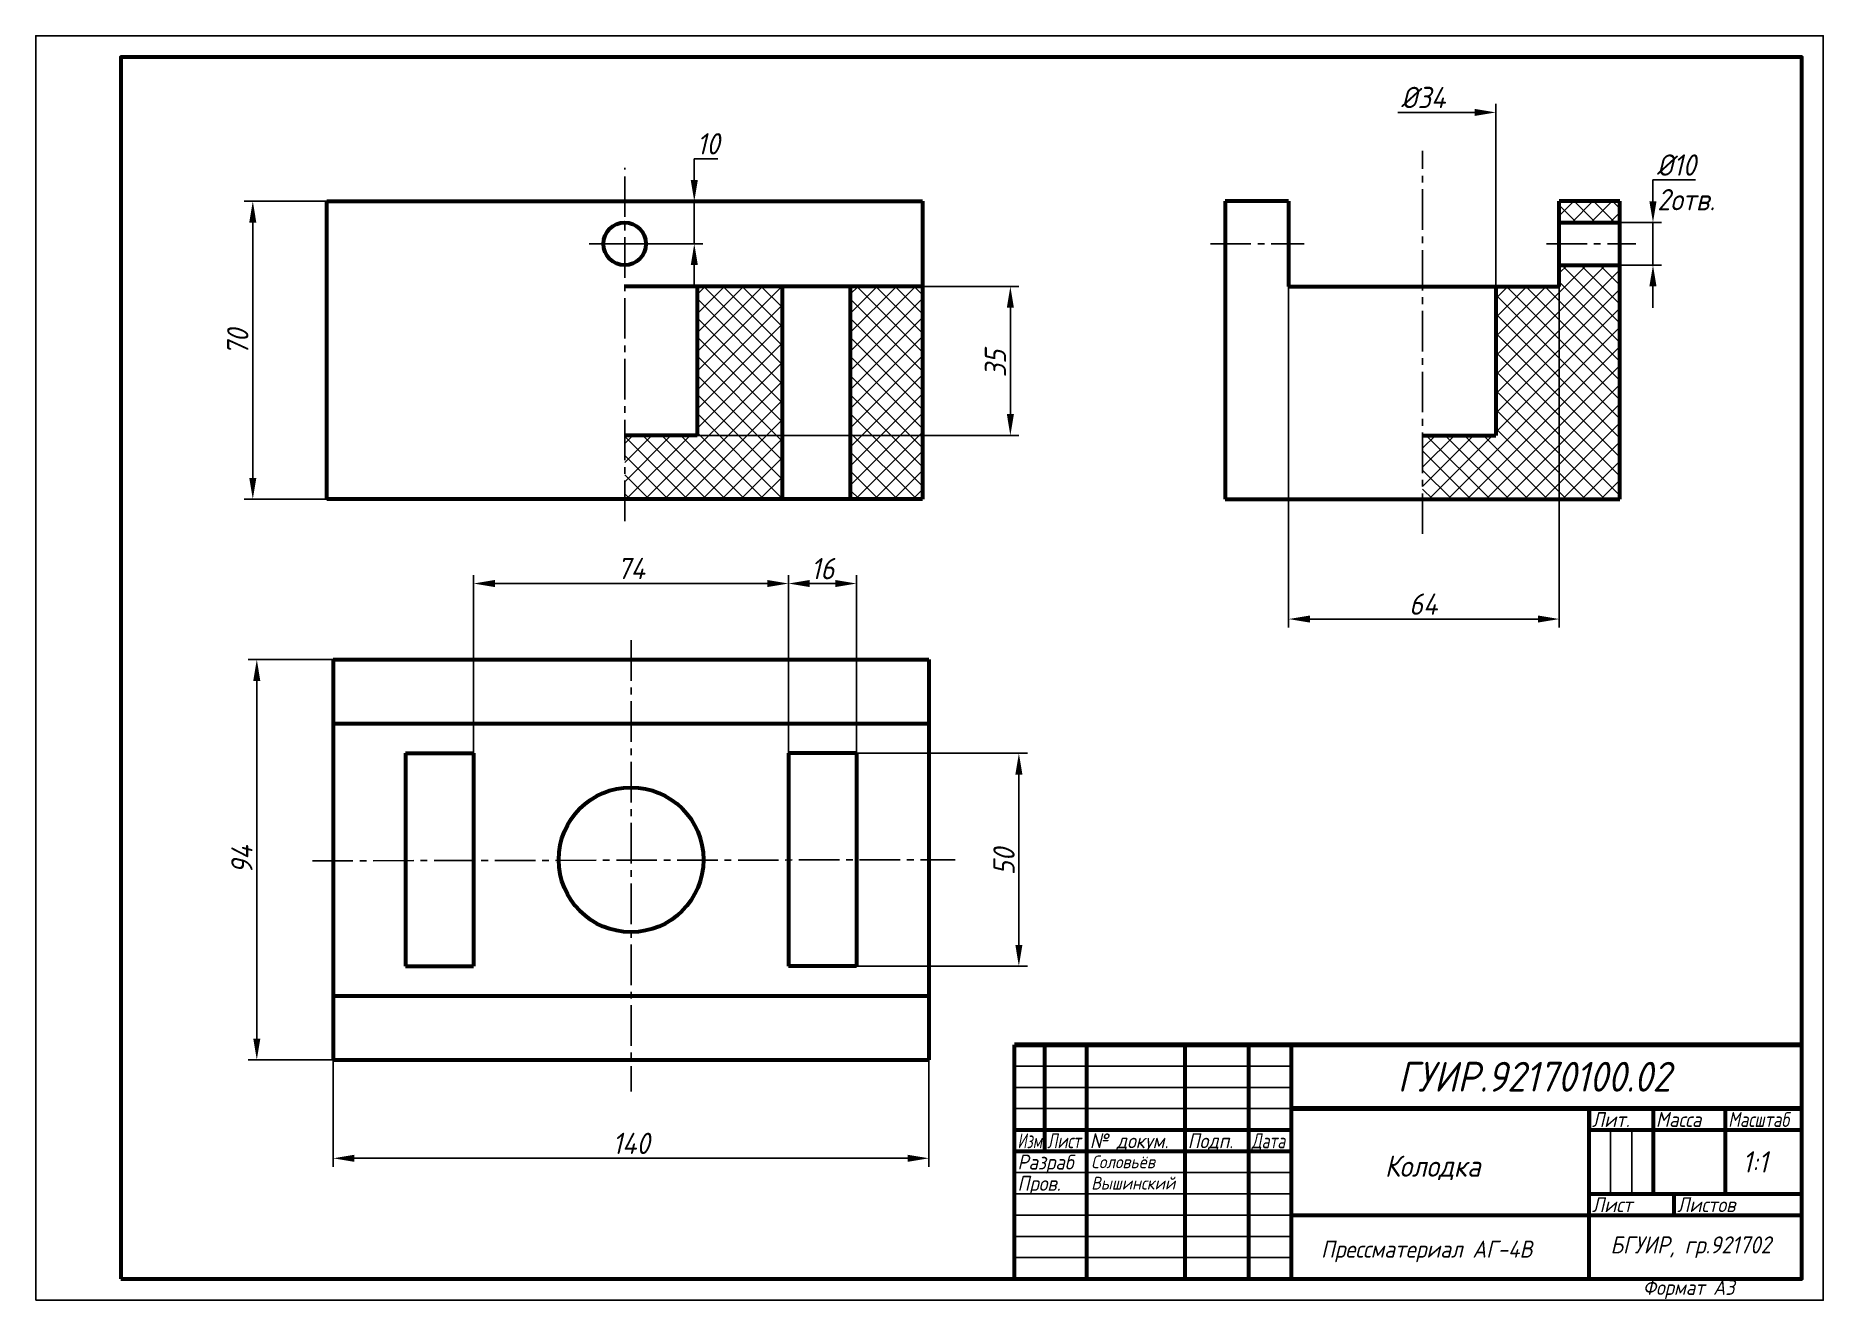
# Model space of a CAD drawing. Header units: millimetres. Extents: x 0 to 420, y 0 to 297.
import ezdxf

# ---------------------------------------------------------------- set-up
doc = ezdxf.new("R2010")
doc.units = ezdxf.units.MM
doc.header["$LTSCALE"] = 0.5
doc.linetypes.add('ACAD_ISO02W100', pattern=[15, 12, -3])
doc.linetypes.add('осевая2', pattern=[28.575, 19.05, -3.175, 3.175, -3.175])
doc.layers.get('0').update_dxf_attribs({"lineweight": 60})
doc.layers.get('Defpoints').update_dxf_attribs({"color": 1, "true_color": 0xff0000})
doc.layers.add('1-оси', color=3, linetype='осевая2')
doc.layers.add('4-текст', color=1, linetype='Continuous')
doc.layers.add('2-штриховка', color=7, linetype='Continuous', true_color=0x00c7c7)
doc.layers.add('3-размеры', color=1, linetype='Continuous', true_color=0xff0000)
doc.styles.get("Standard").update_dxf_attribs({"font": 'isocpeui.ttf', "width": 0.9})
doc.dimstyles.new('Standart', dxfattribs={"dimtxt": 5, "dimasz": 5, "dimexe": 2, "dimexo": 0, "dimgap": 1, "dimtad": 1, "dimtoh": 1, "dimdec": 0, "dimtxsty": 'Standard', "dimcen": 2.5, "dimadec": 0, "dimazin": 0, "dimtfac": 1, "dimtdec": 0, "dimtmove": 0, "dimatfit": 3, "dimldrblk": 'DOTSMALL', "dimfxl": 1, "dimarcsym": 0})

# ---------------------------------------------------------------- blocks, each defined once
blk = doc.blocks.new('*D4')
at = {"layer": '3-размеры', "color": 0, "lineweight": -2, "transparency": 16777216}
for p, q in [((68.38, 258.13), (49, 258.13)), ((51, 253.13), (51, 193.13)), ((68.38, 188.13), (49, 188.13))]:
    blk.add_line(p, q, dxfattribs=at)
at = {"layer": '3-размеры', "color": 0, "transparency": 16777216}
for points in [[(50.17, 253.13), (51.83, 253.13), (51, 258.13)], [(50.17, 193.13), (51.83, 193.13), (51, 188.13)]]:
    blk.add_solid(points, dxfattribs=at)
at = {"layer": 'Defpoints', "color": 0, "transparency": 16777216}
for p in [(68.38, 258.13), (51, 188.13), (68.38, 188.13)]:
    blk.add_point(p, dxfattribs=at)
at = {"layer": '3-размеры', "color": 0, "transparency": 16777216, "insert": (47.47, 225), "char_height": 5, "attachment_point": 5, "rotation": 90}
blk.add_mtext('70', dxfattribs=at)
blk = doc.blocks.new('_DotSmall')
at = {"color": 0, "linetype": 'ByBlock', "const_width": 0.5}
blk.add_lwpolyline([(-0.0625, 0, 1), (0.0625, 0, 1)], format="xyb", close=True, dxfattribs=at)
blk = doc.blocks.new('*D6')
at = {"layer": '3-размеры', "color": 0, "lineweight": -2, "transparency": 16777216}
for p, q in [((155.38, 238.13), (231, 238.13)), ((229, 233.13), (229, 208.13)), ((155.38, 203.13), (231, 203.13))]:
    blk.add_line(p, q, dxfattribs=at)
at = {"layer": '3-размеры', "color": 0, "transparency": 16777216}
for points in [[(228.17, 233.13), (229.83, 233.13), (229, 238.13)], [(228.17, 208.13), (229.83, 208.13), (229, 203.13)]]:
    blk.add_solid(points, dxfattribs=at)
at = {"layer": 'Defpoints', "color": 0, "transparency": 16777216}
for p in [(155.38, 238.13), (155.38, 203.13), (229, 203.13)]:
    blk.add_point(p, dxfattribs=at)
at = {"layer": '3-размеры', "color": 0, "transparency": 16777216, "insert": (225.5, 220), "char_height": 5, "attachment_point": 5, "rotation": 90}
blk.add_mtext('35', dxfattribs=at)
blk = doc.blocks.new('*D7')
at = {"layer": '3-размеры', "color": 0, "lineweight": -2, "transparency": 16777216}
for p, q in [((102.87, 128.47), (102.87, 170.34)), ((107.87, 168.34), (171.87, 168.34)), ((176.87, 128.47), (176.87, 170.34))]:
    blk.add_line(p, q, dxfattribs=at)
at = {"layer": '3-размеры', "color": 0, "transparency": 16777216}
for points in [[(107.87, 169.17), (107.87, 167.51), (102.87, 168.34)], [(171.87, 169.17), (171.87, 167.51), (176.87, 168.34)]]:
    blk.add_solid(points, dxfattribs=at)
at = {"layer": 'Defpoints', "color": 0, "transparency": 16777216}
for p in [(176.87, 168.34), (102.87, 128.47), (176.87, 128.47)]:
    blk.add_point(p, dxfattribs=at)
at = {"layer": '3-размеры', "color": 0, "transparency": 16777216, "insert": (139.87, 171.87), "char_height": 5, "attachment_point": 5}
blk.add_mtext('74', dxfattribs=at)
blk = doc.blocks.new('*D8')
at = {"layer": '3-размеры', "color": 0, "lineweight": -2, "transparency": 16777216}
for p, q in [((69.87, 150.47), (49.94, 150.47)), ((51.94, 145.47), (51.94, 61.47)), ((69.87, 56.47), (49.94, 56.47))]:
    blk.add_line(p, q, dxfattribs=at)
at = {"layer": '3-размеры', "color": 0, "transparency": 16777216}
for points in [[(51.1, 145.47), (52.77, 145.47), (51.94, 150.47)], [(51.1, 61.47), (52.77, 61.47), (51.94, 56.47)]]:
    blk.add_solid(points, dxfattribs=at)
at = {"layer": 'Defpoints', "color": 0, "transparency": 16777216}
for p in [(69.87, 150.47), (51.94, 56.47), (69.87, 56.47)]:
    blk.add_point(p, dxfattribs=at)
at = {"layer": '3-размеры', "color": 0, "transparency": 16777216, "insert": (48.44, 103.47), "char_height": 5, "attachment_point": 5, "rotation": 90}
blk.add_mtext('94', dxfattribs=at)
blk = doc.blocks.new('*D10')
at = {"layer": '3-размеры', "color": 0, "lineweight": -2, "transparency": 16777216}
for p, q in [((69.87, 56.47), (69.87, 31.34)), ((209.87, 56.47), (209.87, 31.34)), ((74.87, 33.34), (204.87, 33.34))]:
    blk.add_line(p, q, dxfattribs=at)
at = {"layer": '3-размеры', "color": 0, "transparency": 16777216}
for points in [[(74.87, 34.17), (74.87, 32.51), (69.87, 33.34)], [(204.87, 34.17), (204.87, 32.51), (209.87, 33.34)]]:
    blk.add_solid(points, dxfattribs=at)
at = {"layer": 'Defpoints', "color": 0, "transparency": 16777216}
for p in [(69.87, 56.47), (209.87, 56.47), (209.87, 33.34)]:
    blk.add_point(p, dxfattribs=at)
at = {"layer": '3-размеры', "color": 0, "transparency": 16777216, "insert": (139.87, 36.84), "char_height": 5, "attachment_point": 5}
blk.add_mtext('140', dxfattribs=at)
blk = doc.blocks.new('*D13')
at = {"layer": '3-размеры', "color": 0, "lineweight": -2, "transparency": 16777216}
for p, q in [((379.99, 258.13), (379.99, 263.13)), ((379.99, 263.13), (389.95, 263.13)), ((372.22, 253.13), (381.99, 253.13)), ((379.99, 243.13), (379.99, 253.13)), ((372.22, 243.13), (381.99, 243.13)), ((379.99, 238.13), (379.99, 233.13))]:
    blk.add_line(p, q, dxfattribs=at)
at = {"layer": '3-размеры', "color": 0, "transparency": 16777216}
for points in [[(379.15, 258.13), (380.82, 258.13), (379.99, 253.13)], [(379.15, 238.13), (380.82, 238.13), (379.99, 243.13)]]:
    blk.add_solid(points, dxfattribs=at)
at = {"layer": 'Defpoints', "color": 0, "transparency": 16777216}
for p in [(372.22, 253.13), (372.22, 243.13), (379.99, 243.13)]:
    blk.add_point(p, dxfattribs=at)
at = {"layer": '3-размеры', "color": 0, "transparency": 16777216, "insert": (385.47, 266.63), "char_height": 5, "attachment_point": 5}
blk.add_mtext('%%C10', dxfattribs=at)
blk = doc.blocks.new('*D16')
at = {"layer": '3-размеры', "color": 0, "lineweight": -2, "transparency": 16777216}
for p, q in [((154.73, 263.13), (154.73, 268.13)), ((154.73, 268.13), (160.27, 268.13)), ((138.38, 258.13), (156.73, 258.13)), ((154.73, 248.13), (154.73, 258.13)), ((138.38, 248.13), (156.73, 248.13)), ((154.73, 243.13), (154.73, 238.13))]:
    blk.add_line(p, q, dxfattribs=at)
at = {"layer": '3-размеры', "color": 0, "transparency": 16777216}
for points in [[(153.9, 263.13), (155.57, 263.13), (154.73, 258.13)], [(153.9, 243.13), (155.57, 243.13), (154.73, 248.13)]]:
    blk.add_solid(points, dxfattribs=at)
at = {"layer": 'Defpoints', "color": 0, "transparency": 16777216}
for p in [(138.38, 258.13), (138.38, 248.13), (154.73, 248.13)]:
    blk.add_point(p, dxfattribs=at)
at = {"layer": '3-размеры', "color": 0, "transparency": 16777216, "insert": (158, 271.63), "char_height": 5, "attachment_point": 5}
blk.add_mtext('10', dxfattribs=at)
blk = doc.blocks.new('*D18')
at = {"layer": '3-размеры', "color": 0, "lineweight": -2, "transparency": 16777216}
for p, q in [((192.87, 128.47), (233, 128.47)), ((231, 123.47), (231, 83.47)), ((192.87, 78.47), (233, 78.47))]:
    blk.add_line(p, q, dxfattribs=at)
at = {"layer": '3-размеры', "color": 0, "transparency": 16777216}
for points in [[(230.17, 123.47), (231.83, 123.47), (231, 128.47)], [(230.17, 83.47), (231.83, 83.47), (231, 78.47)]]:
    blk.add_solid(points, dxfattribs=at)
at = {"layer": 'Defpoints', "color": 0, "transparency": 16777216}
for p in [(192.87, 128.47), (192.87, 78.47), (231, 78.47)]:
    blk.add_point(p, dxfattribs=at)
at = {"layer": '3-размеры', "color": 0, "transparency": 16777216, "insert": (227.5, 103), "char_height": 5, "attachment_point": 5, "rotation": 90}
blk.add_mtext('50', dxfattribs=at)
blk = doc.blocks.new('*D21')
at = {"layer": '3-размеры', "color": 0, "lineweight": -2, "transparency": 16777216}
for p, q in [((294.39, 238.13), (294.39, 158)), ((357.98, 238.13), (357.98, 158)), ((299.39, 160), (352.98, 160))]:
    blk.add_line(p, q, dxfattribs=at)
at = {"layer": '3-размеры', "color": 0, "transparency": 16777216}
for points in [[(299.39, 160.83), (299.39, 159.17), (294.39, 160)], [(352.98, 160.83), (352.98, 159.17), (357.98, 160)]]:
    blk.add_solid(points, dxfattribs=at)
at = {"layer": 'Defpoints', "color": 0, "transparency": 16777216}
for p in [(294.39, 238.13), (357.98, 238.13), (357.98, 160)]:
    blk.add_point(p, dxfattribs=at)
at = {"layer": '3-размеры', "color": 0, "transparency": 16777216, "insert": (326, 163.5), "char_height": 5, "attachment_point": 5}
blk.add_mtext('64', dxfattribs=at)
blk = doc.blocks.new('*D22')
at = {"layer": '3-размеры', "color": 0, "lineweight": -2, "transparency": 16777216}
for p, q in [((338.08, 279), (320.06, 279)), ((343.08, 238.13), (343.08, 281))]:
    blk.add_line(p, q, dxfattribs=at)
at = {"layer": '3-размеры', "color": 0, "transparency": 16777216}
blk.add_solid([(338.08, 279.83), (338.08, 278.17), (343.08, 279)], dxfattribs=at)
at = {"layer": 'Defpoints', "color": 0, "transparency": 16777216}
for p in [(343.08, 279), (309.08, 238.13), (343.08, 238.13)]:
    blk.add_point(p, dxfattribs=at)
at = {"layer": '3-размеры', "color": 0, "transparency": 16777216, "insert": (326, 282.5), "char_height": 5, "attachment_point": 5}
blk.add_mtext('%%C34', dxfattribs=at)
blk = doc.blocks.new('*D23')
at = {"layer": '3-размеры', "color": 0, "lineweight": -2, "transparency": 16777216}
for p, q in [((176.87, 128.47), (176.87, 170.34)), ((181.87, 168.34), (187.87, 168.34)), ((192.87, 128.47), (192.87, 170.34))]:
    blk.add_line(p, q, dxfattribs=at)
at = {"layer": '3-размеры', "color": 0, "transparency": 16777216}
for points in [[(181.87, 169.17), (181.87, 167.51), (176.87, 168.34)], [(187.87, 169.17), (187.87, 167.51), (192.87, 168.34)]]:
    blk.add_solid(points, dxfattribs=at)
at = {"layer": 'Defpoints', "color": 0, "transparency": 16777216}
for p in [(192.87, 168.34), (176.87, 128.47), (192.87, 128.47)]:
    blk.add_point(p, dxfattribs=at)
at = {"layer": '3-размеры', "color": 0, "transparency": 16777216, "insert": (184.87, 171.84), "char_height": 5, "attachment_point": 5}
blk.add_mtext('16', dxfattribs=at)

msp = doc.modelspace()

# ---------------------------------------------------------------- hatches: boundary and pattern name
at = {"layer": '2-штриховка'}
h = msp.add_hatch(dxfattribs=at)
h.set_pattern_fill('ANSI37', color=256)
h.paths.add_polyline_path([(372.22, 243.13), (357.98, 243.13), (357.98, 238.13), (343.08, 238.13), (343.08, 203.13), (325.86, 203.13), (325.86, 188.13), (372.22, 188.13)])
h.paths.add_polyline_path([(372.22, 258.13), (357.98, 258.13), (357.98, 253.13), (372.22, 253.13)])
h = msp.add_hatch(dxfattribs=at)
h.set_pattern_fill('ANSI37', color=256)
h.paths.add_polyline_path([(175.38, 238.13), (155.38, 238.13), (155.38, 203.13), (138.38, 203.13), (138.38, 188.13), (175.38, 188.13)])
h.paths.add_polyline_path([(208.38, 238.13), (191.38, 238.13), (191.38, 188.13), (208.38, 188.13)])

# ---------------------------------------------------------------- linework, layer by layer
for p, q in [((68.38, 258.13), (208.38, 258.13)), ((68.38, 188.13), (68.38, 258.13)), ((68.38, 258.13), (208.38, 258.13)), ((208.38, 258.13), (208.38, 188.13)), ((294.39, 258.13), (279.49, 258.13)), ((279.49, 258.13), (279.49, 188.13)), ((294.39, 258.13), (294.39, 238.13)), ((372.22, 258.13), (357.98, 258.13)), ((357.98, 238.13), (357.98, 258.13)), ((372.22, 188.13), (372.22, 258.13)), ((357.98, 253.13), (372.22, 253.13)), ((357.98, 243.13), (372.22, 243.13)), ((208.38, 238.13), (138.38, 238.13)), ((155.38, 238.13), (155.38, 203.13)), ((175.38, 238.13), (175.38, 188.13)), ((191.38, 238.13), (191.38, 188.13)), ((294.39, 238.13), (357.98, 238.13)), ((343.08, 238.13), (343.08, 203.13)), ((155.38, 203.13), (138.38, 203.13)), ((325.86, 203.13), (343.08, 203.13)), ((208.38, 188.13), (68.38, 188.13)), ((279.49, 188.13), (372.22, 188.13)), ((69.87, 150.47), (209.87, 150.47)), ((69.87, 150.47), (69.87, 56.47)), ((209.87, 150.47), (209.87, 56.47)), ((69.87, 135.47), (209.87, 135.47)), ((86.87, 128.47), (102.87, 128.47)), ((86.87, 128.47), (86.87, 78.47)), ((102.87, 128.47), (102.87, 78.47)), ((192.87, 128.47), (176.87, 128.47)), ((176.87, 128.47), (176.87, 78.47)), ((192.87, 128.47), (192.87, 78.47)), ((86.87, 78.47), (102.87, 78.47)), ((192.87, 78.47), (176.87, 78.47)), ((69.87, 71.47), (209.87, 71.47)), ((415, 60), (230, 60)), ((69.87, 56.47), (209.87, 56.47)), ((365, 45), (365, 40))]:
    msp.add_line(p, q)
at = {"lineweight": 60}
for p, q in [((230, 5), (230, 60)), ((237, 60), (237, 35)), ((247, 5), (247, 60)), ((270, 60), (270, 5)), ((285, 5), (285, 60)), ((295, 60), (295, 5)), ((365, 5), (365, 45)), ((380, 45), (380, 25)), ((397, 25), (397, 45)), ((230, 40), (295, 40)), ((365, 40), (415, 40)), ((230, 35), (295, 35)), ((365, 25), (415, 25)), ((385, 20), (385, 25)), ((295, 20), (415, 20))]:
    msp.add_line(p, q, dxfattribs=at)
at = {"lineweight": 100}
for p, q in [((230, 60), (415, 60)), ((295, 45), (415, 45))]:
    msp.add_line(p, q, dxfattribs=at)
at = {"lineweight": -3}
for p, q in [((230, 55), (295, 55)), ((230, 50), (295, 50)), ((230, 45), (295, 45)), ((370, 25), (370, 40)), ((375, 40), (375, 25)), ((230, 30), (295, 30)), ((230, 25), (295, 25)), ((230, 20), (295, 20)), ((230, 15), (295, 15)), ((230, 10), (295, 10))]:
    msp.add_line(p, q, dxfattribs=at)
at = {"lineweight": 60}
msp.add_lwpolyline([(20, 5), (415, 5), (415, 292), (20, 292)], close=True, dxfattribs=at)
for centre, radius in [((138.38, 248.13), 5), ((139.87, 103.47), 17)]:
    msp.add_circle(centre, radius)
at = {"layer": '1-оси'}
for p, q in [((325.86, 180), (325.86, 270)), ((138.38, 183), (138.38, 266)), ((130, 248.13), (148, 248.13)), ((276, 248.13), (298, 248.13)), ((355, 248.13), (376, 248.13)), ((139.87, 155), (139.87, 49)), ((65, 103.21), (216, 103.47))]:
    msp.add_line(p, q, dxfattribs=at)
at = {"layer": '1-оси', "color": 1, "linetype": 'осевая2', "lineweight": 100}
msp.add_line((279.49, 248.13), (279.49, 248.13), dxfattribs=at)
msp.add_line((279.49, 248.13), (279.49, 248.13), dxfattribs=at)
at = {"layer": 'Defpoints'}
msp.add_lwpolyline([(0, 0), (420, 0), (420, 297), (0, 297)], close=True, dxfattribs=at)

# ---------------------------------------------------------------- texts
at = {"lineweight": -3, "width": 0.9}
msp.add_text('Формат А3', height=3.5, dxfattribs=at).set_placement((377.6, 1.25))
at = {"layer": '3-размеры', "linetype": 'ACAD_ISO02W100', "width": 0.9}
msp.add_text('2отв.', height=5, dxfattribs=at).set_placement((380.99, 256))
at = {"layer": '4-текст', "lineweight": 100, "width": 0.9}
for s, height, p in [('ГУИР.92170100.02', 7, (320, 49)), ('Соловьёв', 3, (248, 31)), ('Колодка', 5, (317, 29)), ('1:1', 5, (401, 30)), ('Вышинский', 3, (248, 26)), ('Прессматериал АГ-4В', 4, (302, 10)), ('БГУИР, гр.921702', 4, (370, 11))]:
    msp.add_text(s, height=height, dxfattribs=at).set_placement(p)
at = {"layer": '4-текст', "lineweight": -3}
for s, width, p in [('Лит.', 0.9, (365.67, 40.7)), ('Масса', 0.9, (380.67, 40.7)), ('Масштаб', 0.8, (397.67, 40.7)), ('Изм.', 0.7, (230.67, 35.7)), ('Лист', 0.75, (237.67, 35.7)), ('№ докум.', 0.9, (247.67, 35.7)), ('Подп.', 0.9, (270.67, 35.7)), ('Дата', 0.75, (285.67, 35.7)), ('Разраб', 0.9, (230.67, 30.7)), ('Пров.', 0.9, (230.67, 25.7)), ('Лист', 0.9, (365.67, 20.7)), ('Листов', 0.9, (385.67, 20.7))]:
    msp.add_text(s, height=3.5, dxfattribs=dict(at, width=width)).set_placement(p)

# ---------------------------------------------------------------- dimensions: what is measured, and where the dimension line sits
at = {"layer": '3-размеры'}
dim = msp.add_linear_dim(base=(343.08, 279), p1=(309.08, 238.13), p2=(343.08, 238.13), text='%%C<>', dimstyle='Standart', override={"dimse1": 1, "dimsd1": 1}, dxfattribs=at)
dim.commit()
dim.dimension.update_dxf_attribs({"geometry": '*D22', "text_midpoint": (326, 279), "dimtype": 160})
for base, p1, p2, picture, middle in [((154.73, 248.13), (138.38, 258.13), (138.38, 248.13), '*D16', (158, 268.13)), ((51, 188.13), (68.38, 258.13), (68.38, 188.13), '*D4', (51, 225)), ((229, 203.13), (155.38, 238.13), (155.38, 203.13), '*D6', (229, 220)), ((51.94, 56.47), (69.87, 150.47), (69.87, 56.47), '*D8', (51.94, 103.47)), ((231, 78.47), (192.87, 128.47), (192.87, 78.47), '*D18', (231, 103))]:
    dim = msp.add_linear_dim(base=base, p1=p1, p2=p2, angle=90, dimstyle='Standart', dxfattribs=at)
    dim.commit()
    dim.dimension.update_dxf_attribs({"geometry": picture, "text_midpoint": middle, "dimtype": 160})
dim = msp.add_linear_dim(base=(379.99, 243.13), p1=(372.22, 253.13), p2=(372.22, 243.13), angle=90, text='%%C<>', dimstyle='Standart', dxfattribs=at)
dim.commit()
dim.dimension.update_dxf_attribs({"geometry": '*D13', "text_midpoint": (385.47, 263.13), "dimtype": 160})
for base, p1, p2, picture, middle in [((357.98, 160), (294.39, 238.13), (357.98, 238.13), '*D21', (326, 160)), ((176.87, 168.34), (102.87, 128.47), (176.87, 128.47), '*D7', (139.87, 168.34)), ((209.87, 33.34), (69.87, 56.47), (209.87, 56.47), '*D10', (139.87, 33.34))]:
    dim = msp.add_linear_dim(base=base, p1=p1, p2=p2, dimstyle='Standart', dxfattribs=at)
    dim.commit()
    dim.dimension.update_dxf_attribs({"geometry": picture, "text_midpoint": middle, "dimtype": 160})
dim = msp.add_linear_dim(base=(192.87, 168.34), p1=(176.87, 128.47), p2=(192.87, 128.47), dimstyle='Standart', override={"dimtmove": 1}, dxfattribs=at)
dim.commit()
dim.dimension.update_dxf_attribs({"geometry": '*D23', "text_midpoint": (184.87, 171.84)})

doc.saveas('drawing.dxf')
